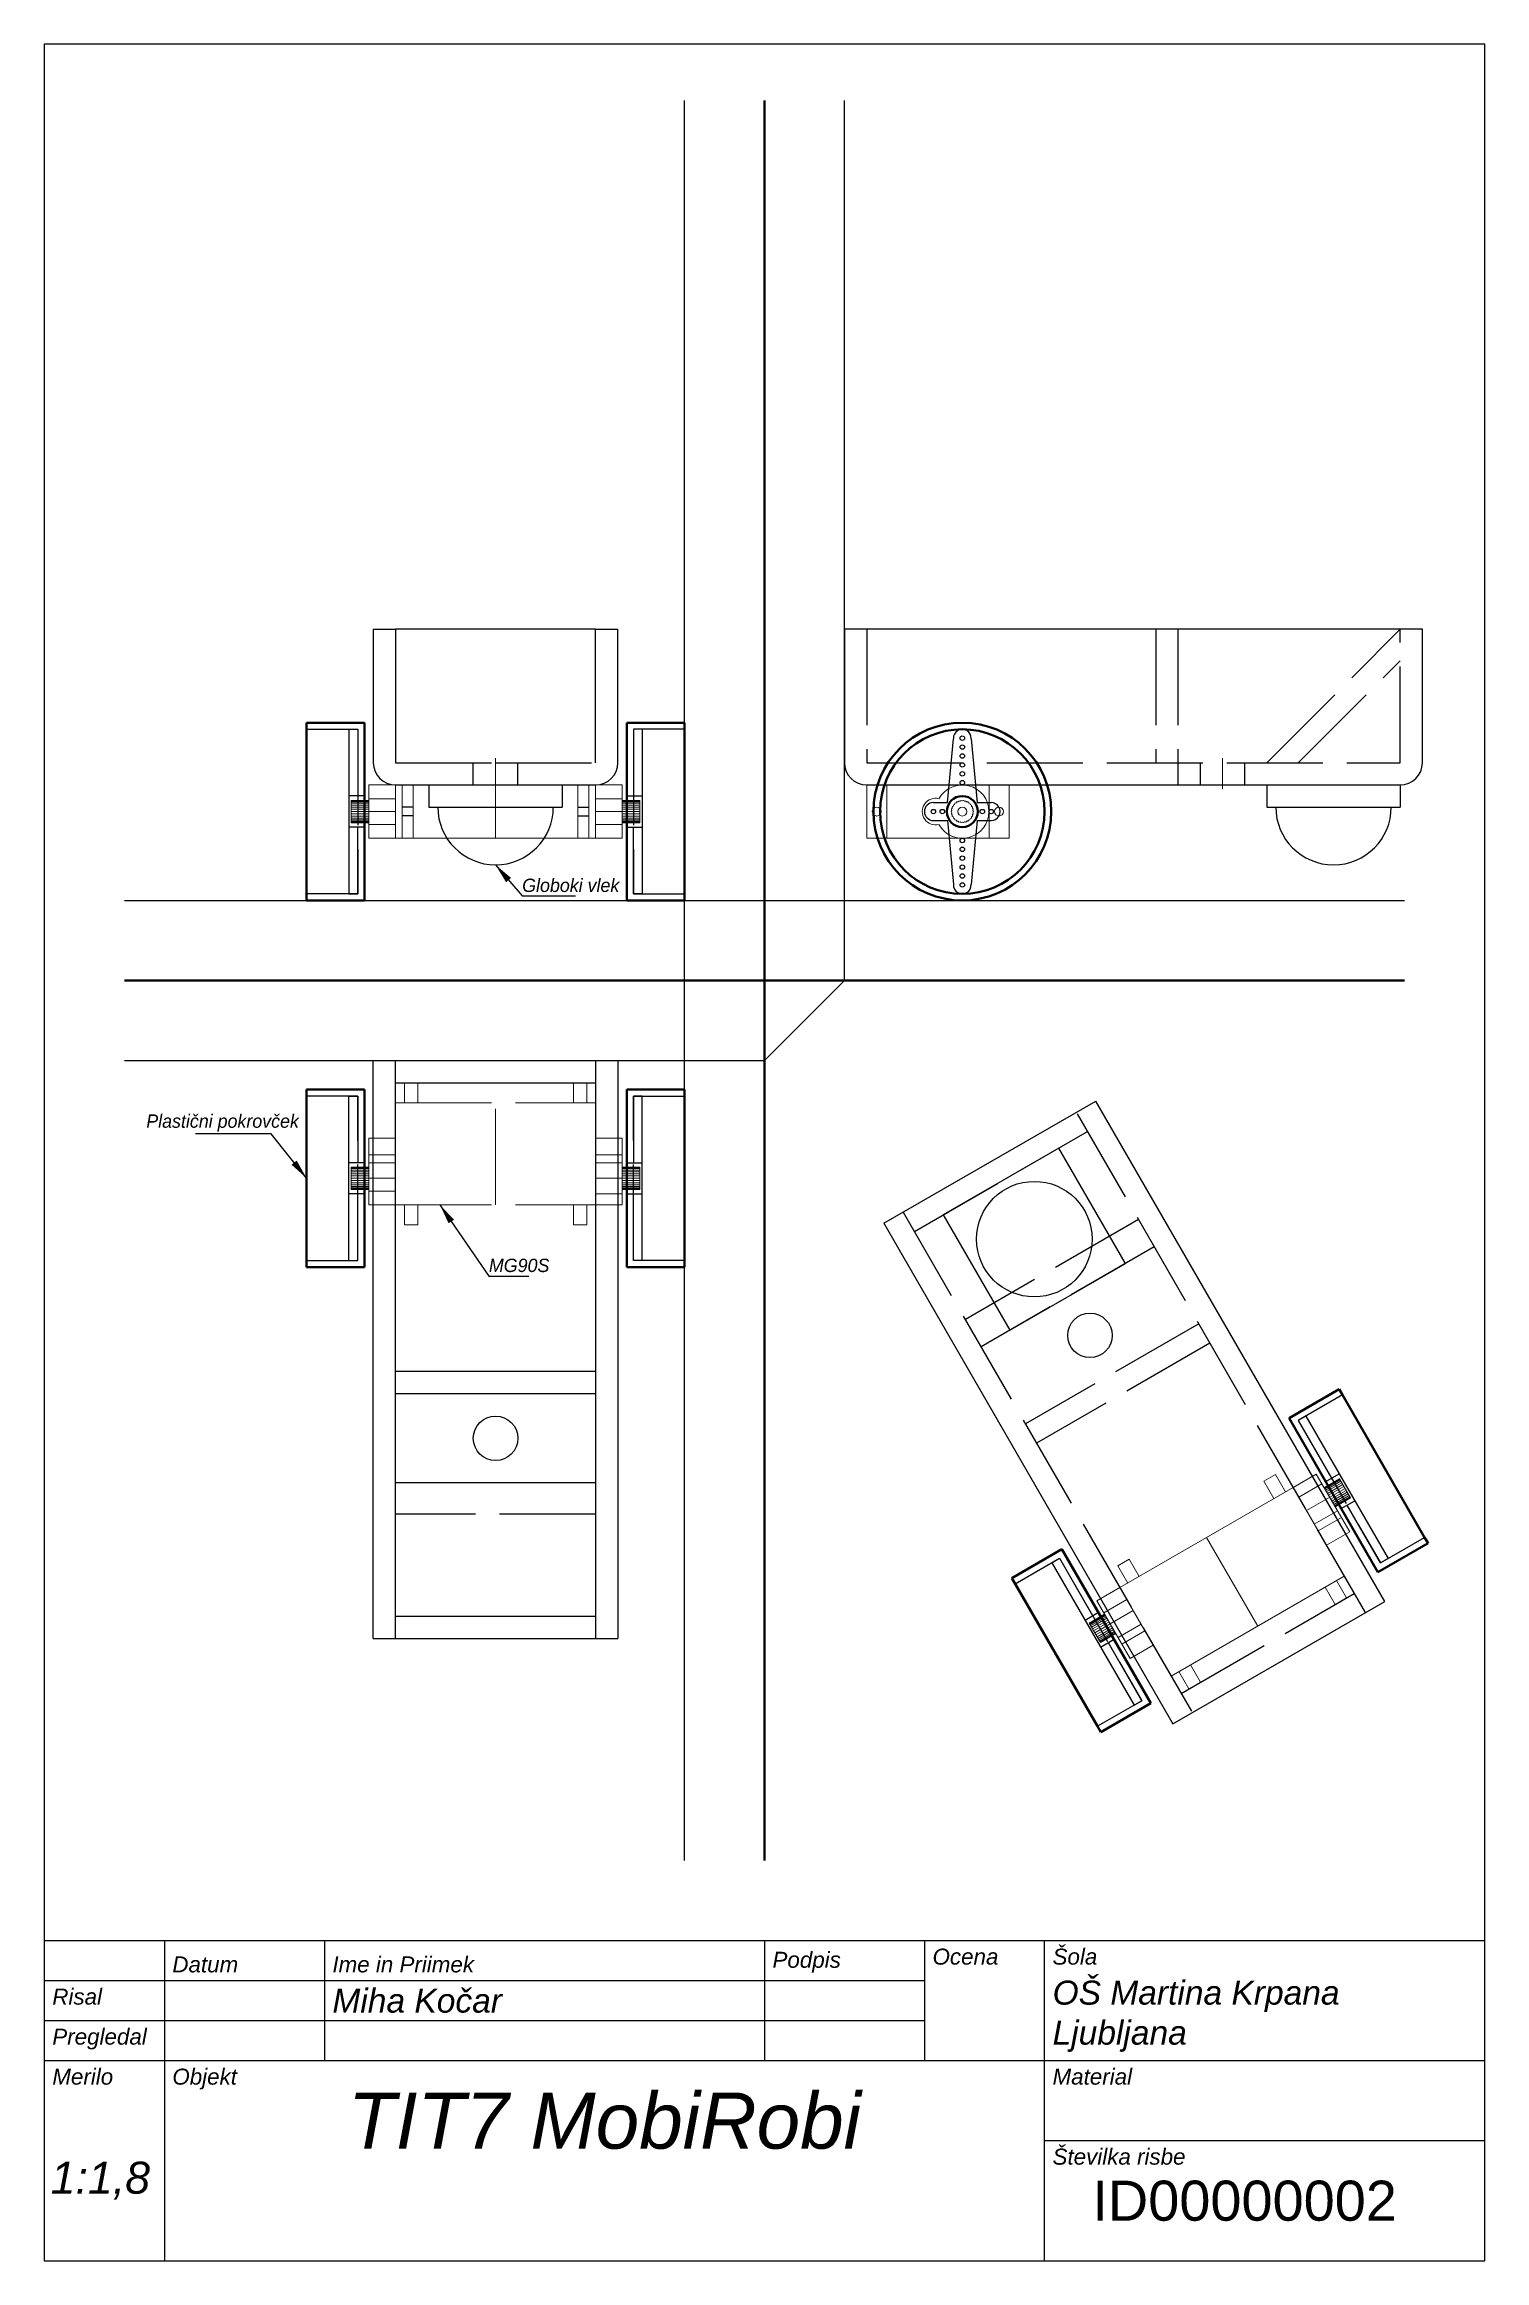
# Model space of a CAD drawing. Header units: millimetres. Extents: x -130 to 350, y -340 to 287.
# Drawn here: x 120 to 300, y -340 to -63 of the extents above; entities that cross this region are included whole.
import ezdxf
from ezdxf.enums import TextEntityAlignment as Align

# ---------------------------------------------------------------- set-up
doc = ezdxf.new("R2010")
doc.units = ezdxf.units.MM
doc.linetypes.add('ACAD_ISO02W100', pattern=[15, 12, -3])
doc.linetypes.add('ACAD_ISO10W100', pattern=[18, 12, -2.95, 0.1, -2.95])
for name, color, linetype, lineweight, true_color in [('0. Besedilo_noge', 174, 'Continuous', 25, 0x000080), ('A. Vidni_robovi', 7, 'Continuous', 50, 0x000000), ('B. Kotirne-Pomozne_crte', 54, 'Continuous', 25, 0x808000), ('globoki', 5, 'Continuous', 25, 0x0000ff), ('kotirne', 4, 'Continuous', 13, 0x00ffff), ('nevidni', 252, 'ACAD_ISO02W100', 25, 0xa0a0a4), ('Obroba_risbe', 252, 'Continuous', 30, 0xa0a0a4), ('Opis_noge', 252, 'Continuous', 25, 0xa0a0a4), ('penjen', 7, 'Continuous', 25, 0x000000), ('servo', 54, 'Continuous', 13, 0x808000), ('servoroka', 134, 'Continuous', 25, 0x008080), ('srednjica', 7, 'ACAD_ISO10W100', 18, 0x000000), ('Zamasek', 2, 'Continuous', 50, 0xffff00)]:
    doc.layers.add(name, color=color, linetype=linetype, lineweight=lineweight, true_color=true_color)
doc.styles.get("Standard").update_dxf_attribs({"font": ''})
doc.styles.add('textstyle0', font='')
doc.styles.add('textstyle1', font='')
doc.styles.add('textstyle10', font='')
doc.styles.add('textstyle11', font='')
doc.styles.add('textstyle12', font='')
doc.styles.add('textstyle13', font='')
doc.styles.add('textstyle14', font='')
doc.styles.add('textstyle15', font='')
doc.styles.add('textstyle2', font='')
doc.styles.add('textstyle3', font='')
doc.styles.add('textstyle37', font='')
doc.styles.add('textstyle38', font='')
doc.styles.add('textstyle39', font='')
doc.styles.add('textstyle4', font='')
doc.styles.add('textstyle5', font='')
doc.styles.add('textstyle6', font='')
doc.styles.add('textstyle7', font='')
doc.styles.add('textstyle8', font='')
doc.styles.add('textstyle9', font='')
doc.styles.get('Standard').set_extended_font_data('txt')
doc.styles.get('textstyle0').set_extended_font_data('Arial', italic=True)
doc.styles.get('textstyle1').set_extended_font_data('Arial', italic=True)
doc.styles.get('textstyle10').set_extended_font_data('Arial', italic=True)
doc.styles.get('textstyle11').set_extended_font_data('Arial', italic=True)
doc.styles.get('textstyle12').set_extended_font_data('Arial', italic=True)
doc.styles.get('textstyle13').set_extended_font_data('Arial', italic=True)
doc.styles.get('textstyle14').set_extended_font_data('Arial', italic=True)
doc.styles.get('textstyle15').set_extended_font_data('Arial', italic=True)
doc.styles.get('textstyle2').set_extended_font_data('Arial', italic=True)
doc.styles.get('textstyle3').set_extended_font_data('Arial', italic=True)
doc.styles.get('textstyle37').set_extended_font_data('osifont', italic=True)
doc.styles.get('textstyle38').set_extended_font_data('osifont', italic=True)
doc.styles.get('textstyle39').set_extended_font_data('osifont', italic=True)
doc.styles.get('textstyle4').set_extended_font_data('Arial', italic=True)
doc.styles.get('textstyle5').set_extended_font_data('Arial', italic=True)
doc.styles.get('textstyle6').set_extended_font_data('Arial', italic=True)
doc.styles.get('textstyle7').set_extended_font_data('Arial', italic=True)
doc.styles.get('textstyle8').set_extended_font_data('Arial', italic=True)
doc.styles.get('textstyle9').set_extended_font_data('Arial', italic=True)
doc.dimstyles.get("Standard").update_dxf_attribs({"dimtxt": 2.5, "dimasz": 2.5, "dimexe": 1.25, "dimexo": 0.625, "dimtad": 1, "dimtxsty": 'Standard', "dimcen": 2.5, "dimadec": 0, "dimazin": 0, "dimtfac": 1, "dimtmove": 0, "dimatfit": 3, "dimfxl": 1, "dimarcsym": 0})

# ---------------------------------------------------------------- blocks, each defined once
blk = doc.blocks.new('pravokotna_A4P')
at = {"layer": 'A. Vidni_robovi'}
for p, q in [((110, 60), (110, 280)), ((30, 170), (190, 170))]:
    blk.add_line(p, q, dxfattribs=at)
at = {"layer": 'B. Kotirne-Pomozne_crte'}
for p, q in [((100, 60), (100, 280)), ((120, 170), (120, 280)), ((30, 180), (190, 180)), ((120, 170), (110, 160)), ((30, 160), (110, 160))]:
    blk.add_line(p, q, dxfattribs=at)
at = {"layer": 'Obroba_risbe'}
for p, q in [((20, 287), (20, 10)), ((200, 287), (20, 287)), ((200, 10), (200, 287)), ((20, 50), (200, 50)), ((35, 50), (35, 10)), ((55, 50), (55, 35)), ((110, 50), (110, 35)), ((130, 50), (130, 35)), ((145, 10), (145, 50)), ((20, 45), (130, 45)), ((20, 40), (130, 40)), ((20, 35), (200, 35)), ((145, 25), (200, 25)), ((20, 10), (200, 10))]:
    blk.add_line(p, q, dxfattribs=at)
at = {"layer": '0. Besedilo_noge', "char_height": 1}
for s, insert, attachment_point, style in [('\\H3;OŠ Martina Krpana\\PLjubljana', (146, 45), 1, 'textstyle12'), ('\\H3;Miha Kočar', (56, 44), 1, 'textstyle4'), ('\\H7;TIT7 MobiRobi', (90, 31), 2, 'textstyle13'), ('\\H4;1:1,8', (27, 20), 5, 'textstyle15'), ('\\fArial|b0|i0|c0|p0;\\H5;ID00000002', (170, 20), 2, 'textstyle14')]:
    blk.add_mtext(s, dxfattribs=dict(at, insert=insert, attachment_point=attachment_point, style=style))
at = {"layer": 'Opis_noge', "char_height": 1}
for s, insert, attachment_point, style in [('\\H2;Datum', (36, 46), 7, 'textstyle0'), ('\\H2;Ime in Priimek', (56, 46), 7, 'textstyle1'), ('\\H2;Podpis', (111, 46), 7, 'textstyle5'), ('\\H2;Ocena', (131, 49), 1, 'textstyle6'), ('\\H2;Šola', (146, 49), 1, 'textstyle9'), ('\\H2;Risal', (21, 44), 1, 'textstyle10'), ('\\H2;Pregledal', (21, 39), 1, 'textstyle7'), ('\\H2;Merilo', (21, 34), 1, 'textstyle11'), ('\\H2;Objekt', (36, 34), 1, 'textstyle8'), ('\\H2;Material', (146, 34), 1, 'textstyle2'), ('\\H2;Številka risbe', (146, 24), 1, 'textstyle3')]:
    blk.add_mtext(s, dxfattribs=dict(at, insert=insert, attachment_point=attachment_point, style=style))

msp = doc.modelspace()

# ---------------------------------------------------------------- linework, layer by layer
at = {"layer": 'globoki'}
for p, q in [((168.06, -155.56), (168.06, -158.33)), ((184.72, -155.56), (184.72, -158.33)), ((272.78, -155.56), (272.78, -158.33)), ((289.44, -155.56), (289.44, -158.33)), ((168.06, -158.33), (184.72, -158.33)), ((272.78, -158.33), (289.44, -158.33)), ((246.77, -200.95), (232.34, -209.28)), ((255.1, -215.38), (246.77, -200.95)), ((232.34, -209.28), (240.67, -223.71)), ((240.67, -223.71), (255.1, -215.38))]:
    msp.add_line(p, q, dxfattribs=at)
msp.add_circle((243.72, -212.33), 7.22, dxfattribs=at)
for centre in [(176.39, -158.33), (281.11, -158.33)]:
    msp.add_arc(centre, 7.22, 180, 0, dxfattribs=at)
at = {"layer": 'nevidni'}
for p, q in [((222.78, -136.11), (222.78, -152.78)), ((258.89, -136.11), (258.89, -152.78)), ((261.67, -136.11), (261.67, -152.78)), ((272.78, -152.78), (289.44, -136.11)), ((289.44, -152.78), (289.44, -136.11)), ((276.71, -152.78), (289.44, -140.04)), ((152.78, -148.61), (159.17, -148.61)), ((159.17, -148.61), (159.17, -169.17)), ((193.61, -148.61), (193.61, -169.17)), ((200, -148.61), (193.61, -148.61)), ((163.89, -152.78), (176.39, -152.78)), ((173.61, -155.56), (173.61, -152.78)), ((176.39, -152.78), (188.89, -152.78)), ((179.17, -155.56), (179.17, -152.78)), ((222.78, -152.78), (289.44, -152.78)), ((261.67, -152.78), (261.67, -155.56)), ((264.44, -152.78), (264.44, -155.56)), ((270, -152.78), (270, -155.56)), ((166.11, -158.33), (164.72, -158.33)), ((166.11, -159.44), (164.72, -159.44)), ((186.67, -158.33), (188.06, -158.33)), ((186.67, -159.44), (188.06, -159.44)), ((159.17, -169.17), (152.78, -169.17)), ((193.61, -169.17), (200, -169.17)), ((159.17, -194.44), (152.78, -194.44)), ((159.17, -215), (159.17, -194.44)), ((193.61, -215), (193.61, -194.44)), ((193.61, -194.44), (200, -194.44)), ((285.1, -259), (248.99, -196.46)), ((228.73, -211.36), (250.38, -198.86)), ((227.34, -208.96), (263.45, -271.5)), ((256.75, -209.89), (235.1, -222.39)), ((152.78, -215), (159.17, -215)), ((200, -215), (193.61, -215)), ((258.71, -213.3), (237.06, -225.8)), ((264.27, -222.92), (242.62, -235.42)), ((265.66, -225.32), (244.01, -237.82)), ((282.22, -231.8), (276.69, -234.99)), ((276.69, -234.99), (286.97, -252.79)), ((188.89, -246.71), (163.89, -246.71)), ((286.97, -252.79), (292.5, -249.6)), ((241.33, -255.41), (246.86, -252.21)), ((246.86, -252.21), (257.14, -270.02)), ((262.06, -269.1), (283.71, -256.6)), ((257.14, -270.02), (251.61, -273.21))]:
    msp.add_line(p, q, dxfattribs=at)
at = {"layer": 'penjen'}
for p, q in [((161.11, -136.11), (161.11, -152.78)), ((161.11, -136.11), (163.89, -136.11)), ((188.89, -136.11), (163.89, -136.11)), ((163.89, -136.11), (163.89, -152.78)), ((188.89, -152.78), (188.89, -136.11)), ((188.89, -136.11), (191.67, -136.11)), ((191.67, -152.78), (191.67, -136.11)), ((292.22, -136.11), (220, -136.11)), ((220, -136.11), (220, -152.78)), ((292.22, -152.78), (292.22, -136.11)), ((163.89, -155.56), (176.39, -155.56)), ((163.89, -155.56), (163.89, -155.56)), ((176.39, -155.56), (188.89, -155.56)), ((188.89, -155.56), (188.89, -155.56)), ((222.78, -155.56), (289.44, -155.56)), ((161.11, -262.22), (161.11, -190)), ((161.11, -190), (191.67, -190)), ((163.89, -262.22), (163.89, -190)), ((188.89, -190), (188.89, -262.22)), ((191.67, -190), (191.67, -262.22)), ((163.89, -192.78), (188.89, -192.78)), ((224.93, -210.35), (251.4, -195.07)), ((287.51, -257.61), (251.4, -195.07)), ((224.93, -210.35), (261.05, -272.89)), ((188.89, -228.89), (163.89, -228.89)), ((188.89, -231.67), (163.89, -231.67)), ((188.89, -242.78), (163.89, -242.78)), ((163.89, -259.44), (188.89, -259.44)), ((261.05, -272.89), (287.51, -257.61)), ((161.11, -262.22), (191.67, -262.22))]:
    msp.add_line(p, q, dxfattribs=at)
for centre in [(250.67, -224.36), (176.39, -237.22)]:
    msp.add_circle(centre, 2.78, dxfattribs=at)
for centre, start, end in [((163.89, -152.78), 180, 270), ((188.89, -152.78), 270, 0), ((222.78, -152.78), 180, 270), ((289.44, -152.78), 270, 0)]:
    msp.add_arc(centre, 2.78, start, end, dxfattribs=at)
at = {"layer": 'servo'}
for p, q in [((158.33, -160.28), (158.33, -157.5)), ((158.33, -157.5), (160.56, -157.5)), ((158.33, -157.51), (160.56, -157.51)), ((158.33, -157.57), (160.56, -157.57)), ((158.33, -157.69), (160.56, -157.69)), ((158.33, -157.86), (160.56, -157.86)), ((160.56, -162.22), (160.56, -155.56)), ((160.56, -155.56), (163.89, -155.56)), ((163.89, -157.28), (160.56, -157.28)), ((163.89, -162.22), (163.89, -155.56)), ((164.72, -162.22), (164.72, -155.56)), ((166.11, -162.22), (166.11, -155.56)), ((176.39, -162.22), (176.39, -155.56)), ((186.67, -162.22), (186.67, -155.56)), ((188.06, -162.22), (188.06, -155.56)), ((188.89, -162.22), (188.89, -155.56)), ((192.22, -155.56), (188.89, -155.56)), ((192.22, -157.28), (188.89, -157.28)), ((192.22, -162.22), (192.22, -155.56)), ((192.22, -157.5), (194.44, -157.5)), ((192.22, -157.51), (194.44, -157.51)), ((192.22, -157.57), (194.44, -157.57)), ((192.22, -157.69), (194.44, -157.69)), ((192.22, -157.86), (194.44, -157.86)), ((194.44, -160.28), (194.44, -157.5)), ((222.78, -162.22), (222.78, -155.56)), ((225.28, -155.56), (225.28, -162.22)), ((233.79, -157.86), (233.73, -158)), ((233.94, -157.81), (233.79, -157.86)), ((234.03, -157.69), (233.94, -157.81)), ((234.18, -157.67), (234.03, -157.69)), ((234.29, -157.57), (234.18, -157.67)), ((234.44, -157.58), (234.29, -157.57)), ((234.58, -157.51), (234.45, -157.58)), ((234.72, -157.56), (234.58, -157.51)), ((234.87, -157.51), (234.72, -157.56)), ((235, -157.58), (234.87, -157.51)), ((235.15, -157.57), (235, -157.58)), ((235.26, -157.67), (235.15, -157.57)), ((235.42, -157.69), (235.26, -157.67)), ((235.51, -157.81), (235.42, -157.69)), ((235.65, -157.86), (235.51, -157.81)), ((235.71, -158), (235.65, -157.86)), ((238.06, -155.56), (238.06, -162.22)), ((240.56, -155.56), (240.56, -162.22)), ((158.33, -158.07), (160.56, -158.07)), ((158.33, -158.32), (160.56, -158.32)), ((158.33, -158.6), (160.56, -158.6)), ((158.33, -158.89), (160.56, -158.89)), ((158.33, -159.18), (160.56, -159.18)), ((158.33, -159.45), (160.56, -159.45)), ((158.33, -159.45), (160.56, -159.45)), ((158.33, -159.71), (160.56, -159.71)), ((158.33, -159.92), (160.56, -159.92)), ((158.33, -160.09), (160.56, -160.09)), ((158.33, -160.21), (160.56, -160.21)), ((158.33, -160.27), (160.56, -160.27)), ((158.33, -160.28), (160.56, -160.28)), ((163.89, -158.89), (160.56, -158.89)), ((163.89, -160.5), (160.56, -160.5)), ((192.22, -158.89), (188.89, -158.89)), ((192.22, -160.5), (188.89, -160.5)), ((192.22, -158.07), (194.44, -158.07)), ((192.22, -158.32), (194.44, -158.32)), ((192.22, -158.6), (194.44, -158.6)), ((192.22, -158.89), (194.44, -158.89)), ((192.22, -159.18), (194.44, -159.18)), ((192.22, -159.45), (194.44, -159.45)), ((192.22, -159.45), (194.44, -159.45)), ((192.22, -159.71), (194.44, -159.71)), ((192.22, -159.92), (194.44, -159.92)), ((192.22, -160.09), (194.44, -160.09)), ((192.22, -160.21), (194.44, -160.21)), ((192.22, -160.27), (194.44, -160.27)), ((192.22, -160.28), (194.44, -160.28)), ((233.4, -158.75), (233.33, -158.89)), ((233.33, -158.89), (233.4, -159.03)), ((233.45, -158.48), (233.36, -158.6)), ((233.36, -158.6), (233.4, -158.75)), ((233.4, -159.03), (233.36, -159.18)), ((233.36, -159.18), (233.45, -159.3)), ((233.57, -158.22), (233.45, -158.32)), ((233.45, -158.32), (233.45, -158.48)), ((233.45, -159.3), (233.45, -159.45)), ((233.45, -159.45), (233.57, -159.56)), ((233.6, -158.07), (233.57, -158.22)), ((233.57, -159.56), (233.6, -159.71)), ((233.73, -158), (233.6, -158.07)), ((233.6, -159.71), (233.73, -159.78)), ((233.73, -159.78), (233.79, -159.92)), ((233.79, -159.92), (233.94, -159.97)), ((233.94, -159.97), (234.03, -160.09)), ((234.03, -160.09), (234.18, -160.11)), ((234.18, -160.11), (234.29, -160.21)), ((234.29, -160.21), (234.44, -160.19)), ((234.45, -160.19), (234.58, -160.27)), ((234.58, -160.27), (234.72, -160.22)), ((234.72, -160.22), (234.87, -160.27)), ((234.87, -160.27), (235, -160.19)), ((235, -160.19), (235.15, -160.21)), ((235.15, -160.21), (235.26, -160.11)), ((235.26, -160.11), (235.42, -160.09)), ((235.42, -160.09), (235.51, -159.97)), ((235.51, -159.97), (235.65, -159.92)), ((235.65, -159.92), (235.71, -159.78)), ((235.85, -158.07), (235.71, -158)), ((235.71, -159.78), (235.85, -159.71)), ((235.88, -158.22), (235.85, -158.07)), ((235.85, -159.71), (235.88, -159.56)), ((235.99, -158.32), (235.88, -158.22)), ((235.88, -159.56), (235.99, -159.45)), ((235.99, -158.48), (235.99, -158.32)), ((236.08, -158.6), (235.99, -158.48)), ((235.99, -159.3), (236.08, -159.18)), ((235.99, -159.45), (235.99, -159.3)), ((236.05, -158.75), (236.08, -158.6)), ((236.11, -158.89), (236.05, -158.75)), ((236.05, -159.03), (236.11, -158.89)), ((236.08, -159.18), (236.05, -159.03)), ((160.56, -162.22), (163.89, -162.22)), ((163.89, -162.22), (176.39, -162.22)), ((176.39, -162.22), (188.89, -162.22)), ((188.89, -162.22), (192.22, -162.22)), ((222.78, -162.22), (240.56, -162.22)), ((160.56, -199.72), (160.56, -208.06)), ((163.89, -199.72), (160.56, -199.72)), ((163.89, -201.81), (160.56, -201.81)), ((192.22, -199.72), (188.89, -199.72)), ((188.89, -201.81), (192.22, -201.81)), ((192.22, -199.72), (192.22, -208.06)), ((158.33, -203.33), (158.33, -206.11)), ((160.56, -203.33), (158.33, -203.33)), ((160.56, -203.34), (158.33, -203.34)), ((160.56, -203.4), (158.33, -203.4)), ((160.56, -203.52), (158.33, -203.52)), ((160.56, -203.69), (158.33, -203.69)), ((160.56, -203.91), (158.33, -203.91)), ((160.56, -204.16), (158.33, -204.16)), ((160.56, -204.16), (158.33, -204.16)), ((160.56, -204.43), (158.33, -204.43)), ((160.56, -204.72), (158.33, -204.72)), ((160.56, -202.78), (163.89, -202.78)), ((160.56, -204.72), (163.89, -204.72)), ((192.22, -202.78), (188.89, -202.78)), ((188.89, -204.72), (192.22, -204.72)), ((194.44, -203.33), (192.22, -203.33)), ((194.44, -203.34), (192.22, -203.34)), ((194.44, -203.4), (192.22, -203.4)), ((194.44, -203.52), (192.22, -203.52)), ((194.44, -203.69), (192.22, -203.69)), ((194.44, -203.91), (192.22, -203.91)), ((194.44, -204.16), (192.22, -204.16)), ((194.44, -204.16), (192.22, -204.16)), ((194.44, -204.43), (192.22, -204.43)), ((194.44, -204.72), (192.22, -204.72)), ((194.44, -203.33), (194.44, -206.11)), ((160.56, -205.01), (158.33, -205.01)), ((160.56, -205.29), (158.33, -205.29)), ((160.56, -205.54), (158.33, -205.54)), ((160.56, -205.75), (158.33, -205.75)), ((160.56, -205.93), (158.33, -205.93)), ((160.56, -206.04), (158.33, -206.04)), ((160.56, -206.1), (158.33, -206.1)), ((160.56, -206.11), (158.33, -206.11)), ((160.56, -206.34), (163.89, -206.34)), ((188.89, -206.67), (192.22, -206.67)), ((194.44, -205.01), (192.22, -205.01)), ((194.44, -205.29), (192.22, -205.29)), ((194.44, -205.54), (192.22, -205.54)), ((194.44, -205.75), (192.22, -205.75)), ((194.44, -205.93), (192.22, -205.93)), ((194.44, -206.04), (192.22, -206.04)), ((194.44, -206.1), (192.22, -206.1)), ((194.44, -206.11), (192.22, -206.11)), ((160.56, -208.06), (163.89, -208.06)), ((192.22, -208.06), (188.89, -208.06)), ((254.42, -255.87), (276.07, -243.37)), ((272.42, -242.59), (273.86, -241.76)), ((272.42, -242.59), (273.67, -244.76)), ((273.86, -241.76), (275.11, -243.92)), ((278.96, -241.7), (276.07, -243.37)), ((280.24, -250.58), (276.07, -243.37)), ((276.77, -244.57), (279.65, -242.9)), ((283.13, -248.92), (278.96, -241.7)), ((281.86, -242.27), (279.93, -243.38)), ((281.86, -242.28), (279.94, -243.39)), ((281.89, -242.33), (279.97, -243.44)), ((281.95, -242.43), (280.03, -243.54)), ((282.04, -242.58), (280.11, -243.69)), ((282.14, -242.77), (280.22, -243.88)), ((282.27, -242.99), (280.34, -244.1)), ((282.41, -243.23), (280.48, -244.34)), ((282.55, -243.48), (280.63, -244.59)), ((282.7, -243.73), (280.77, -244.84)), ((283.25, -244.68), (281.86, -242.27)), ((277.74, -246.25), (280.63, -244.59)), ((281.6, -246.27), (278.71, -247.94)), ((282.83, -243.96), (280.91, -245.08)), ((282.83, -243.96), (280.91, -245.08)), ((282.96, -244.18), (281.04, -245.29)), ((283.07, -244.37), (281.14, -245.48)), ((283.15, -244.52), (281.23, -245.63)), ((283.21, -244.62), (281.29, -245.73)), ((283.24, -244.67), (281.32, -245.78)), ((283.25, -244.68), (281.32, -245.79)), ((279.2, -248.78), (282.09, -247.11)), ((283.13, -248.92), (280.24, -250.58)), ((265.25, -249.62), (271.64, -260.68)), ((280.24, -250.58), (282.46, -254.43)), ((254.14, -253.15), (255.58, -252.31)), ((254.14, -253.15), (255.39, -255.31)), ((255.58, -252.31), (256.83, -254.48)), ((260.81, -266.93), (282.46, -254.43)), ((251.54, -257.53), (254.42, -255.87)), ((255.7, -264.75), (251.54, -257.53)), ((252.4, -259.02), (255.28, -257.36)), ((258.59, -263.08), (254.42, -255.87)), ((281.31, -257.99), (280.06, -255.82)), ((281.31, -257.99), (282.75, -257.15)), ((282.75, -257.15), (281.5, -254.99)), ((252.51, -259.22), (250.58, -260.33)), ((251.97, -262.73), (250.58, -260.33)), ((252.51, -259.22), (250.59, -260.33)), ((252.54, -259.28), (250.62, -260.39)), ((252.6, -259.38), (250.68, -260.49)), ((252.69, -259.53), (250.76, -260.64)), ((252.79, -259.71), (250.87, -260.82)), ((252.92, -259.93), (251, -261.04)), ((253.06, -260.17), (251.13, -261.28)), ((253.2, -260.42), (256.09, -258.75)), ((253.2, -260.42), (251.28, -261.53)), ((253.35, -260.67), (251.42, -261.78)), ((253.49, -260.91), (251.56, -262.02)), ((253.49, -260.91), (251.56, -262.02)), ((253.61, -261.13), (251.69, -262.24)), ((253.72, -261.31), (251.79, -262.42)), ((253.8, -261.46), (251.88, -262.57)), ((253.86, -261.56), (251.94, -262.67)), ((253.9, -261.62), (251.97, -262.73)), ((253.89, -261.62), (251.97, -262.73)), ((254.18, -262.1), (257.06, -260.44)), ((257.55, -261.28), (254.66, -262.95)), ((258.59, -263.08), (255.7, -264.75)), ((258.59, -263.08), (260.81, -266.93)), ((264.47, -267.71), (263.22, -265.54)), ((263.02, -268.54), (261.77, -266.38)), ((263.02, -268.54), (264.47, -267.71))]:
    msp.add_line(p, q, dxfattribs=at)
at = {"layer": 'servo', "linetype": 'ACAD_ISO02W100'}
for p, q in [((165, -192.78), (165, -195.28)), ((165, -192.78), (166.67, -192.78)), ((166.67, -192.78), (166.67, -195.28)), ((186.11, -192.78), (186.11, -195.28)), ((186.11, -192.78), (187.78, -192.78)), ((187.78, -192.78), (187.78, -195.28)), ((163.89, -195.28), (188.89, -195.28)), ((163.89, -199.72), (163.89, -195.28)), ((176.39, -208.06), (176.39, -195.28)), ((188.89, -199.72), (188.89, -195.28)), ((163.89, -199.72), (163.89, -208.06)), ((188.89, -199.72), (188.89, -208.06)), ((163.89, -208.06), (188.89, -208.06)), ((165, -210.56), (165, -208.06)), ((166.67, -210.56), (166.67, -208.06)), ((186.11, -210.56), (186.11, -208.06)), ((187.78, -210.56), (187.78, -208.06)), ((165, -210.56), (166.67, -210.56)), ((186.11, -210.56), (187.78, -210.56))]:
    msp.add_line(p, q, dxfattribs=at)
at = {"layer": 'servo'}
for centre in [(224.03, -158.89), (234.72, -158.89), (239.31, -158.89)]:
    msp.add_circle(centre, 0.556, dxfattribs=at)
for centre, radius, start, end in [((231.39, -158.89), 1.67, 75.5225, 284.4775), ((234.72, -158.89), 3.33, 208.955, 151.045)]:
    msp.add_arc(centre, radius, start, end, dxfattribs=at)
at = {"layer": 'servoroka'}
for p, q in [((158.06, -148.61), (158.06, -169.17)), ((158.06, -148.61), (159.17, -148.61)), ((159.17, -148.61), (159.17, -156.94)), ((194.72, -148.61), (193.61, -148.61)), ((193.61, -148.61), (193.61, -156.94)), ((194.72, -148.61), (194.72, -169.17)), ((232.88, -157.76), (233.61, -149.79)), ((235.83, -149.79), (236.56, -157.76)), ((160, -156.94), (158.06, -156.94)), ((160, -156.94), (160, -160.83)), ((192.78, -156.94), (194.72, -156.94)), ((192.78, -156.94), (192.78, -160.83)), ((231.11, -157.76), (232.88, -157.76)), ((236.56, -157.76), (238.34, -157.76)), ((231.11, -160.01), (232.88, -160.01)), ((232.78, -158.89), (232.81, -158.54)), ((232.78, -158.89), (232.81, -159.24)), ((232.88, -160.01), (233.61, -167.99)), ((236.56, -160.01), (235.83, -167.99)), ((236.56, -160.01), (238.34, -160.01)), ((236.63, -158.54), (236.67, -158.89)), ((236.67, -158.89), (236.63, -159.24)), ((160, -160.83), (158.06, -160.83)), ((159.17, -169.17), (159.17, -160.83)), ((192.78, -160.83), (194.72, -160.83)), ((193.61, -169.17), (193.61, -160.83)), ((158.06, -169.17), (159.17, -169.17)), ((194.72, -169.17), (193.61, -169.17)), ((158.06, -215), (158.06, -194.44)), ((158.06, -194.44), (159.17, -194.44)), ((159.17, -194.44), (159.17, -202.78)), ((194.72, -194.44), (193.61, -194.44)), ((193.61, -194.44), (193.61, -202.78)), ((194.72, -215), (194.72, -194.44)), ((160, -202.78), (158.06, -202.78)), ((160, -206.67), (160, -202.78)), ((192.78, -202.78), (194.72, -202.78)), ((192.78, -206.67), (192.78, -202.78)), ((160, -206.67), (158.06, -206.67)), ((159.17, -215), (159.17, -206.67)), ((192.78, -206.67), (194.72, -206.67)), ((193.61, -215), (193.61, -206.67)), ((158.06, -215), (159.17, -215)), ((194.72, -215), (193.61, -215)), ((277.65, -234.44), (276.69, -234.99)), ((276.69, -234.99), (280.86, -242.21)), ((277.65, -234.44), (287.93, -252.24)), ((280.14, -242.62), (281.82, -241.65)), ((280.14, -242.62), (282.08, -245.99)), ((282.08, -245.99), (283.76, -245.02)), ((286.97, -252.79), (282.8, -245.58)), ((245.9, -252.77), (246.86, -252.21)), ((245.9, -252.77), (256.18, -270.57)), ((246.86, -252.21), (251.03, -259.43)), ((287.93, -252.24), (286.97, -252.79)), ((251.75, -259.01), (250.07, -259.99)), ((251.75, -259.01), (253.69, -262.38)), ((253.69, -262.38), (252.01, -263.35)), ((257.14, -270.02), (252.97, -262.8)), ((256.18, -270.57), (257.14, -270.02))]:
    msp.add_line(p, q, dxfattribs=at)
for centre, radius in [((234.72, -149.72), 0.278), ((234.72, -150.83), 0.278), ((234.72, -151.94), 0.278), ((234.72, -153.06), 0.278), ((234.72, -154.17), 0.278), ((234.72, -155.28), 0.278), ((234.72, -158.89), 1.94), ((231.11, -158.89), 0.278), ((232.22, -158.89), 0.278), ((237.22, -158.89), 0.278), ((238.33, -158.89), 0.278), ((234.72, -162.5), 0.278), ((234.72, -163.61), 0.278), ((234.72, -164.72), 0.278), ((234.72, -165.83), 0.278), ((234.72, -166.94), 0.278), ((234.72, -168.06), 0.278)]:
    msp.add_circle(centre, radius, dxfattribs=at)
for centre, radius, start, end in [((234.72, -149.72), 1.11, 356.519, 183.481), ((231.11, -158.89), 1.12, 90, 270), ((238.33, -158.89), 1.12, 269.8585, 90.1415), ((234.72, -168.06), 1.11, 176.519, 3.481)]:
    msp.add_arc(centre, radius, start, end, dxfattribs=at)
at = {"layer": 'srednjica'}
for p, q in [((176.39, -156.11), (176.39, -152.22)), ((267.22, -152.22), (267.22, -156.11))]:
    msp.add_line(p, q, dxfattribs=at)
at = {"layer": 'Zamasek'}
for p, q in [((152.78, -148.61), (152.78, -147.78)), ((152.78, -147.78), (160, -147.78)), ((152.78, -148.61), (152.78, -169.17)), ((160, -147.78), (160, -170)), ((200, -147.78), (192.78, -147.78)), ((192.78, -147.78), (192.78, -170)), ((200, -147.78), (200, -148.61)), ((200, -148.61), (200, -169.17)), ((152.78, -170), (152.78, -169.17)), ((160, -170), (152.78, -170)), ((192.78, -170), (200, -170)), ((200, -170), (200, -169.17)), ((160, -193.61), (152.78, -193.61)), ((152.78, -193.61), (152.78, -194.44)), ((160, -215.83), (160, -193.61)), ((192.78, -215.83), (192.78, -193.61)), ((192.78, -193.61), (200, -193.61)), ((200, -193.61), (200, -194.44)), ((152.78, -215), (152.78, -194.44)), ((200, -215), (200, -194.44)), ((152.78, -215.83), (152.78, -215)), ((152.78, -215.83), (160, -215.83)), ((200, -215.83), (192.78, -215.83)), ((200, -215), (200, -215.83)), ((281.81, -231.08), (275.55, -234.69)), ((282.22, -231.8), (281.81, -231.08)), ((282.22, -231.8), (292.5, -249.6)), ((275.55, -234.69), (286.66, -253.93)), ((240.91, -254.69), (247.17, -251.08)), ((247.17, -251.08), (258.28, -270.32)), ((286.66, -253.93), (292.92, -250.32)), ((292.92, -250.32), (292.5, -249.6)), ((240.91, -254.69), (241.33, -255.41)), ((241.33, -255.41), (251.61, -273.21)), ((258.28, -270.32), (252.02, -273.93)), ((252.02, -273.93), (251.61, -273.21))]:
    msp.add_line(p, q, dxfattribs=at)
for radius in [11.11, 10.28, 1.94]:
    msp.add_circle((234.72, -158.89), radius, dxfattribs=at)

# ---------------------------------------------------------------- block references
at = {"layer": 'kotirne'}
msp.add_blockref('pravokotna_A4P', (100, -350), dxfattribs=at)

# ---------------------------------------------------------------- texts
for s, height, style, p in [('Globoki vlek', 1.6667, 'textstyle38', (179.72, -169.44)), ('Plastični pokrovček', 1.6667, 'textstyle39', (132.74, -198.91)), ('MG90S', 1.667, 'textstyle37', (175.56, -216.94))]:
    msp.add_text(s, height=height, dxfattribs=dict(at, style=style)).set_placement(p, align=Align.BOTTOM_LEFT)

# ---------------------------------------------------------------- leaders
for points in [[(176.39, -165.56), (179.72, -169.44), (186.39, -169.44)], [(152.78, -204.72), (148.33, -199.17), (138.89, -199.17)], [(169.44, -208.06), (175.56, -216.94), (180.56, -216.94)]]:
    msp.add_leader(points, dimstyle='Standard', override={"dimscale": 1}, dxfattribs=at)

doc.saveas('drawing.dxf')
